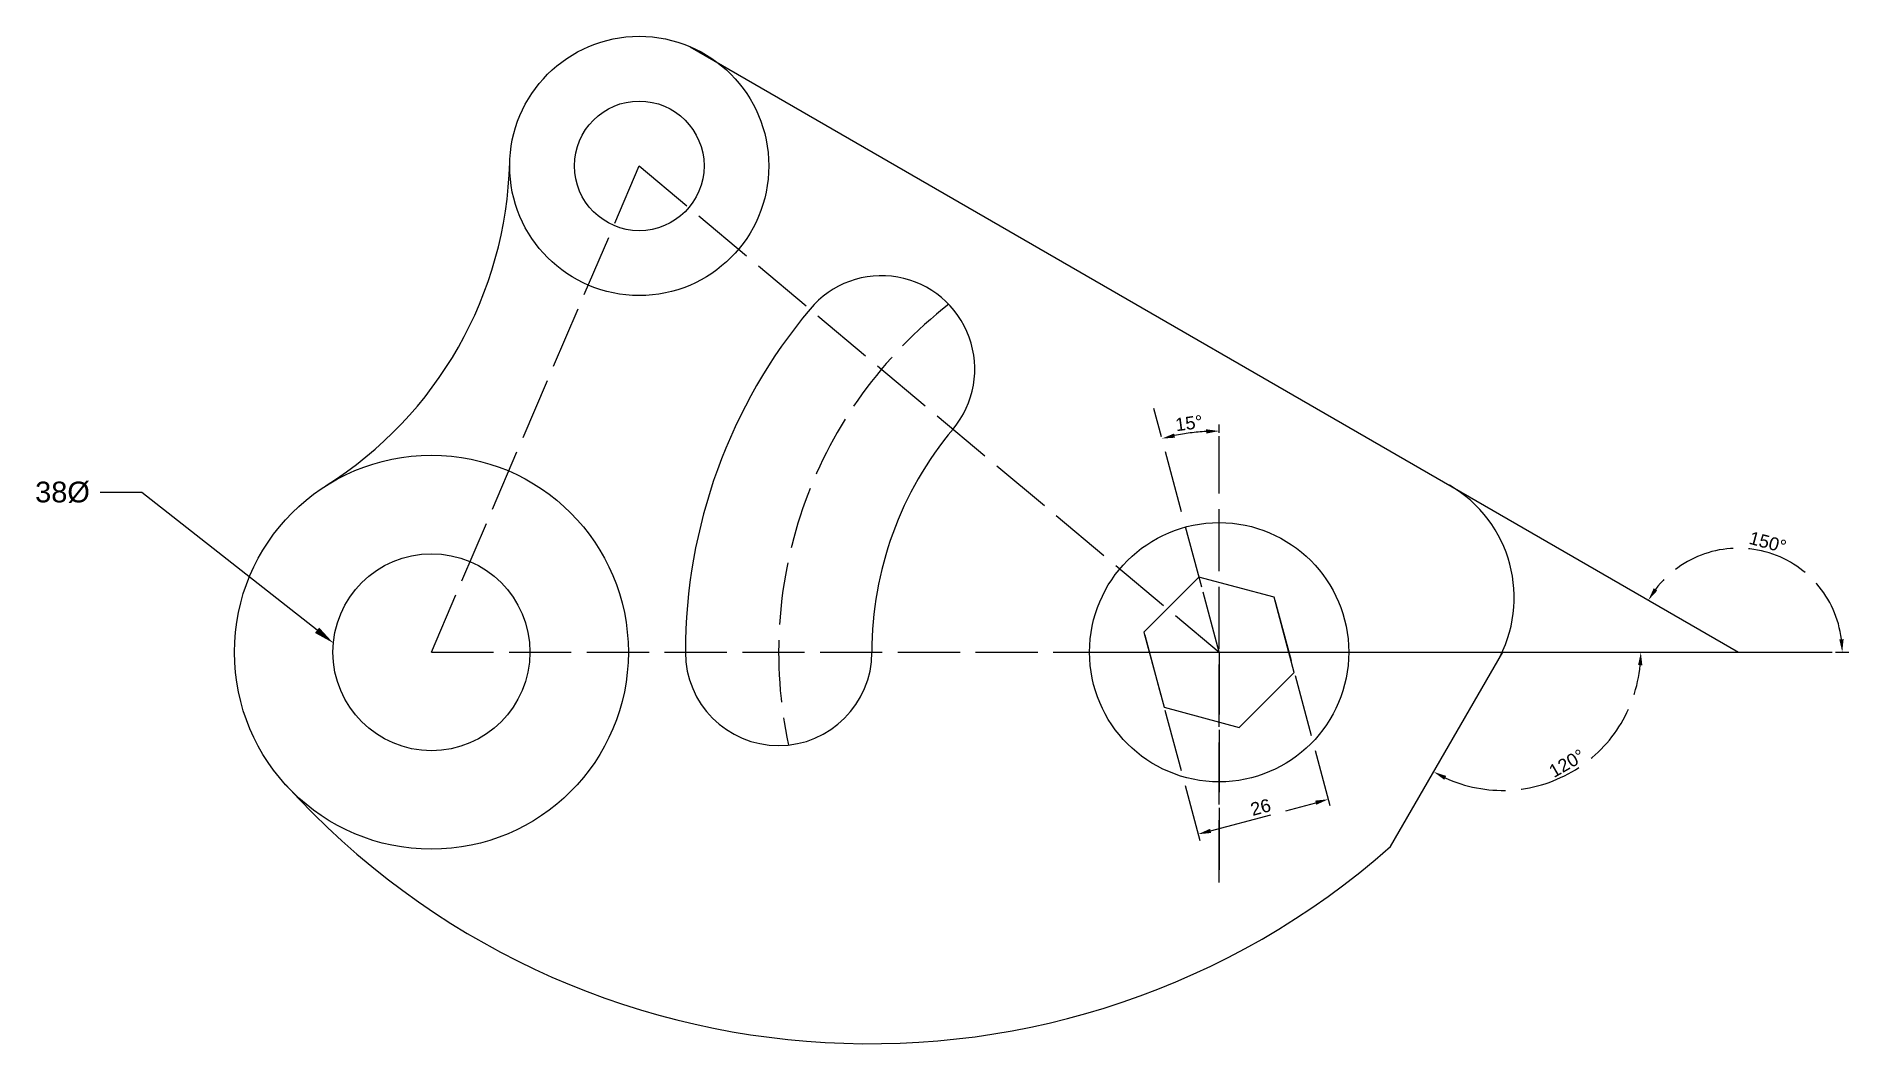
# Model space of a CAD drawing. Header units: millimetres. Extents: x 24 to 373, y 24 to 219.
import ezdxf
from ezdxf import colors
from ezdxf.entities.mleader import LeaderData, LeaderLine
from ezdxf.math import Vec2, Vec3

# ---------------------------------------------------------------- set-up
doc = ezdxf.new("R2010")
doc.units = ezdxf.units.MM
doc.linetypes.add('ACAD_ISO02W100', pattern=[15, 12, -3])
doc.layers.add('Warstwa1', color=7, linetype='Continuous')
doc.layers.add('Warstwa2', color=100, linetype='ACAD_ISO02W100')
doc.styles.get("Standard").update_dxf_attribs({"font": 'arial.ttf'})
doc.dimstyles.new('ISO-25', dxfattribs={"dimtxt": 2.5, "dimasz": 2.5, "dimexe": 1.25, "dimexo": 0.625, "dimtad": 1, "dimtxsty": 'Standard', "dimcen": 2.5, "dimadec": 0, "dimazin": 0, "dimtfac": 1, "dimtmove": 0, "dimatfit": 3, "dimfxl": 1, "dimarcsym": 0})

# ---------------------------------------------------------------- blocks, each defined once
blk = doc.blocks.new('*D2')
at = {"layer": 'Defpoints', "color": 0, "transparency": 16777216}
for p in [(239.4, 147.01), (248.28, 142.49), (252, 141.69), (248.64, 112.56), (252, 55.61)]:
    blk.add_point(p, dxfattribs=at)
at = {"layer": 'Warstwa2', "color": 0, "lineweight": -2, "transparency": 16777216}
blk.add_line((252, 142.32), (252, 143.9), dxfattribs=at)
blk.add_arc((252, 100), 42.65, 93.3589, 101.6411, dxfattribs=at)
at = {"layer": 'Warstwa2', "color": 0, "transparency": 16777216}
for points in [[(243.49, 141.37), (243.3, 142.18), (240.96, 141.2)], [(249.49, 142.99), (249.51, 142.16), (252, 142.65)]]:
    blk.add_solid(points, dxfattribs=at)
at = {"layer": 'Warstwa2', "color": 0, "transparency": 16777216, "insert": (246.18, 144.17), "char_height": 2.5, "attachment_point": 5, "rotation": 7.5}
blk.add_mtext('15°', dxfattribs=at)
blk = doc.blocks.new('*D5')
at = {"layer": 'Defpoints', "color": 0, "transparency": 16777216}
for p in [(149.93, 216.77), (365.08, 115.36), (227, 100), (352.19, 100), (370.29, 100)]:
    blk.add_point(p, dxfattribs=at)
at = {"layer": 'Warstwa2', "color": 0, "lineweight": -2, "transparency": 16777216}
blk.add_line((370.92, 100), (373.49, 100), dxfattribs=at)
blk.add_arc((352.19, 100), 20.05, 7.1475, 142.8525, dxfattribs=at)
at = {"layer": 'Warstwa2', "color": 0, "transparency": 16777216}
for points in [[(336.55, 111.88), (335.86, 112.34), (334.82, 110.03)], [(372.5, 102.52), (371.67, 102.47), (372.24, 100)]]:
    blk.add_solid(points, dxfattribs=at)
at = {"layer": 'Warstwa2', "color": 0, "transparency": 16777216, "insert": (357.87, 121.21), "char_height": 2.5, "attachment_point": 5, "rotation": 345}
blk.add_mtext('150°', dxfattribs=at)
blk = doc.blocks.new('*D6')
at = {"layer": 'Defpoints', "color": 0, "transparency": 16777216}
for p in [(227, 100), (306.72, 100), (370.29, 100), (311.35, 73.75), (285.08, 62.5)]:
    blk.add_point(p, dxfattribs=at)
at = {"layer": 'Warstwa2', "color": 0, "lineweight": -2, "transparency": 16777216}
blk.add_arc((306.72, 100), 26.65, 245.3768, 354.6232, dxfattribs=at)
at = {"layer": 'Warstwa2', "color": 0, "transparency": 16777216}
for points in [[(332.84, 97.52), (333.67, 97.48), (333.37, 100)], [(295.43, 75.4), (295.81, 76.14), (293.4, 76.92)]]:
    blk.add_solid(points, dxfattribs=at)
at = {"layer": 'Warstwa2', "color": 0, "transparency": 16777216, "insert": (319.1, 78.57), "char_height": 2.5, "attachment_point": 5, "rotation": 30}
blk.add_mtext('120°', dxfattribs=at)
blk = doc.blocks.new('*D7')
at = {"layer": 'Defpoints', "color": 0, "transparency": 16777216}
for p in [(262.61, 110.61), (237.5, 103.89), (273.06, 71.63)]:
    blk.add_point(p, dxfattribs=at)
at = {"layer": 'Warstwa2', "color": 0, "lineweight": -2, "transparency": 16777216}
for p, q in [((262.78, 110.01), (273.38, 70.42)), ((237.66, 103.28), (248.27, 63.69)), ((250.36, 65.55), (270.65, 70.98))]:
    blk.add_line(p, q, dxfattribs=at)
at = {"layer": 'Warstwa2', "color": 0, "transparency": 16777216}
for points in [[(270.54, 71.38), (270.75, 70.58), (273.06, 71.63)], [(250.25, 65.95), (250.47, 65.14), (247.95, 64.9)]]:
    blk.add_solid(points, dxfattribs=at)
at = {"layer": 'Warstwa2', "color": 0, "transparency": 16777216, "insert": (260.01, 70.1), "char_height": 2.5, "attachment_point": 5, "rotation": 15}
blk.add_mtext('26', dxfattribs=at)

msp = doc.modelspace()

# ---------------------------------------------------------------- linework, layer by layer
for centre, radius in [((140.105, 193.785), 25), ((140.105, 193.785), 12.5), ((100, 100), 38), ((100, 100), 19)]:
    msp.add_circle(centre, radius)
for centre, radius, start, end in [((39.139, 196.395), 76, 302.26721, 358.51922), ((186.856, 154.601), 18, 320.03191, 140.03191), ((167, 100), 18, 180, 0), ((184.526, 176.494), 152, 222.14416, 311.41488)]:
    msp.add_arc(centre, radius, start, end)
at = {"layer": 'Warstwa1'}
for p, q in [((149.935, 216.771), (352.189, 100)), ((227, 100), (370.292, 100)), ((285.075, 62.503), (306.724, 100))]:
    msp.add_line(p, q, dxfattribs=at)
msp.add_lwpolyline([(248.115, 114.5), (237.5, 103.885), (241.386, 89.386), (255.885, 85.5), (266.5, 96.115), (262.614, 110.614)], close=True, dxfattribs=at)
msp.add_circle((252, 100), 25, dxfattribs=at)
for centre, radius, start, end in [((252, 100), 103, 140.03191, 180), ((252, 100), 67, 140.03191, 180), ((283.94, 110.536), 25, 330, 60)]:
    msp.add_arc(centre, radius, start, end, dxfattribs=at)
at = {"layer": 'Warstwa2'}
for p, q in [((100, 100), (140.105, 193.785)), ((140.105, 193.785), (252, 100)), ((248.635, 112.557), (239.403, 147.013)), ((252, 55.605), (252, 141.691)), ((252, 100), (248.635, 112.557)), ((100, 100), (252, 100)), ((100, 100), (252, 100)), ((252, 100), (252, 55.605))]:
    msp.add_line(p, q, dxfattribs=at)
msp.add_arc((252, 100), 85, 127.8759, 192.15601, dxfattribs=at)

# ---------------------------------------------------------------- dimensions: what is measured, and where the dimension line sits
for base, line1, line2, picture, middle in [((365.079, 115.362), ((227, 100), (370.292, 100)), ((149.935, 216.771), (352.189, 100)), '*D5', (357.871, 121.207)), ((248.283, 142.489), ((252, 55.605), (252, 141.691)), ((248.635, 112.557), (239.403, 147.013)), '*D2', (246.185, 144.171)), ((311.352, 73.755), ((227, 100), (370.292, 100)), ((285.075, 62.503), (306.724, 100)), '*D6', (319.098, 78.567))]:
    dim = msp.add_angular_dim_2l(base=base, line1=line1, line2=line2, dimstyle='ISO-25', dxfattribs=at)
    dim.commit()
    dim.dimension.update_dxf_attribs({"geometry": picture, "text_midpoint": middle})
dim = msp.add_aligned_dim(p1=(237.5, 103.885), p2=(262.614, 110.614), distance=-40.361, dimstyle='ISO-25', dxfattribs=at)
dim.commit()
dim.dimension.update_dxf_attribs({"geometry": '*D7', "text_midpoint": (260.012, 70.1)})

# ---------------------------------------------------------------- leaders
ml = msp.add_multileader_mtext('Standard', dxfattribs=at)
ml.set_content('38%%C', color=256)
ml.set_leader_properties()
ml.build(insert=Vec2(0, 0))
ctx = ml.context
ctx.base_point, ctx.plane_origin = Vec3(21.978, 130.815), Vec3(81.082, 101.764)
ctx.text_align_type = 2
notes = []
notes.append((ctx, [(0, (1, 1, 0), (44.098, 130.815), (-1, 0), 8, [(0, [(81.082, 101.764)], 0, [])])]))
ctx.mtext.insert, ctx.mtext.alignment, ctx.mtext.flow_direction = Vec3(34.098, 132.895), 3, 5
for ctx, leaders in notes:
    for number, flags, end, landing, length, lines in leaders:
        leader = LeaderData()
        leader.index, (leader.has_last_leader_line, leader.has_dogleg_vector, leader.attachment_direction) = number, flags
        leader.last_leader_point, leader.dogleg_vector, leader.dogleg_length = Vec3(end), Vec3(landing), length
        for number, points, colour, breaks in lines:
            line = LeaderLine()
            line.index, line.vertices, line.color, line.breaks = number, Vec3.list(points), colors.encode_raw_color(colour), breaks
            leader.lines.append(line)
        ctx.leaders.append(leader)

doc.saveas('drawing.dxf')
